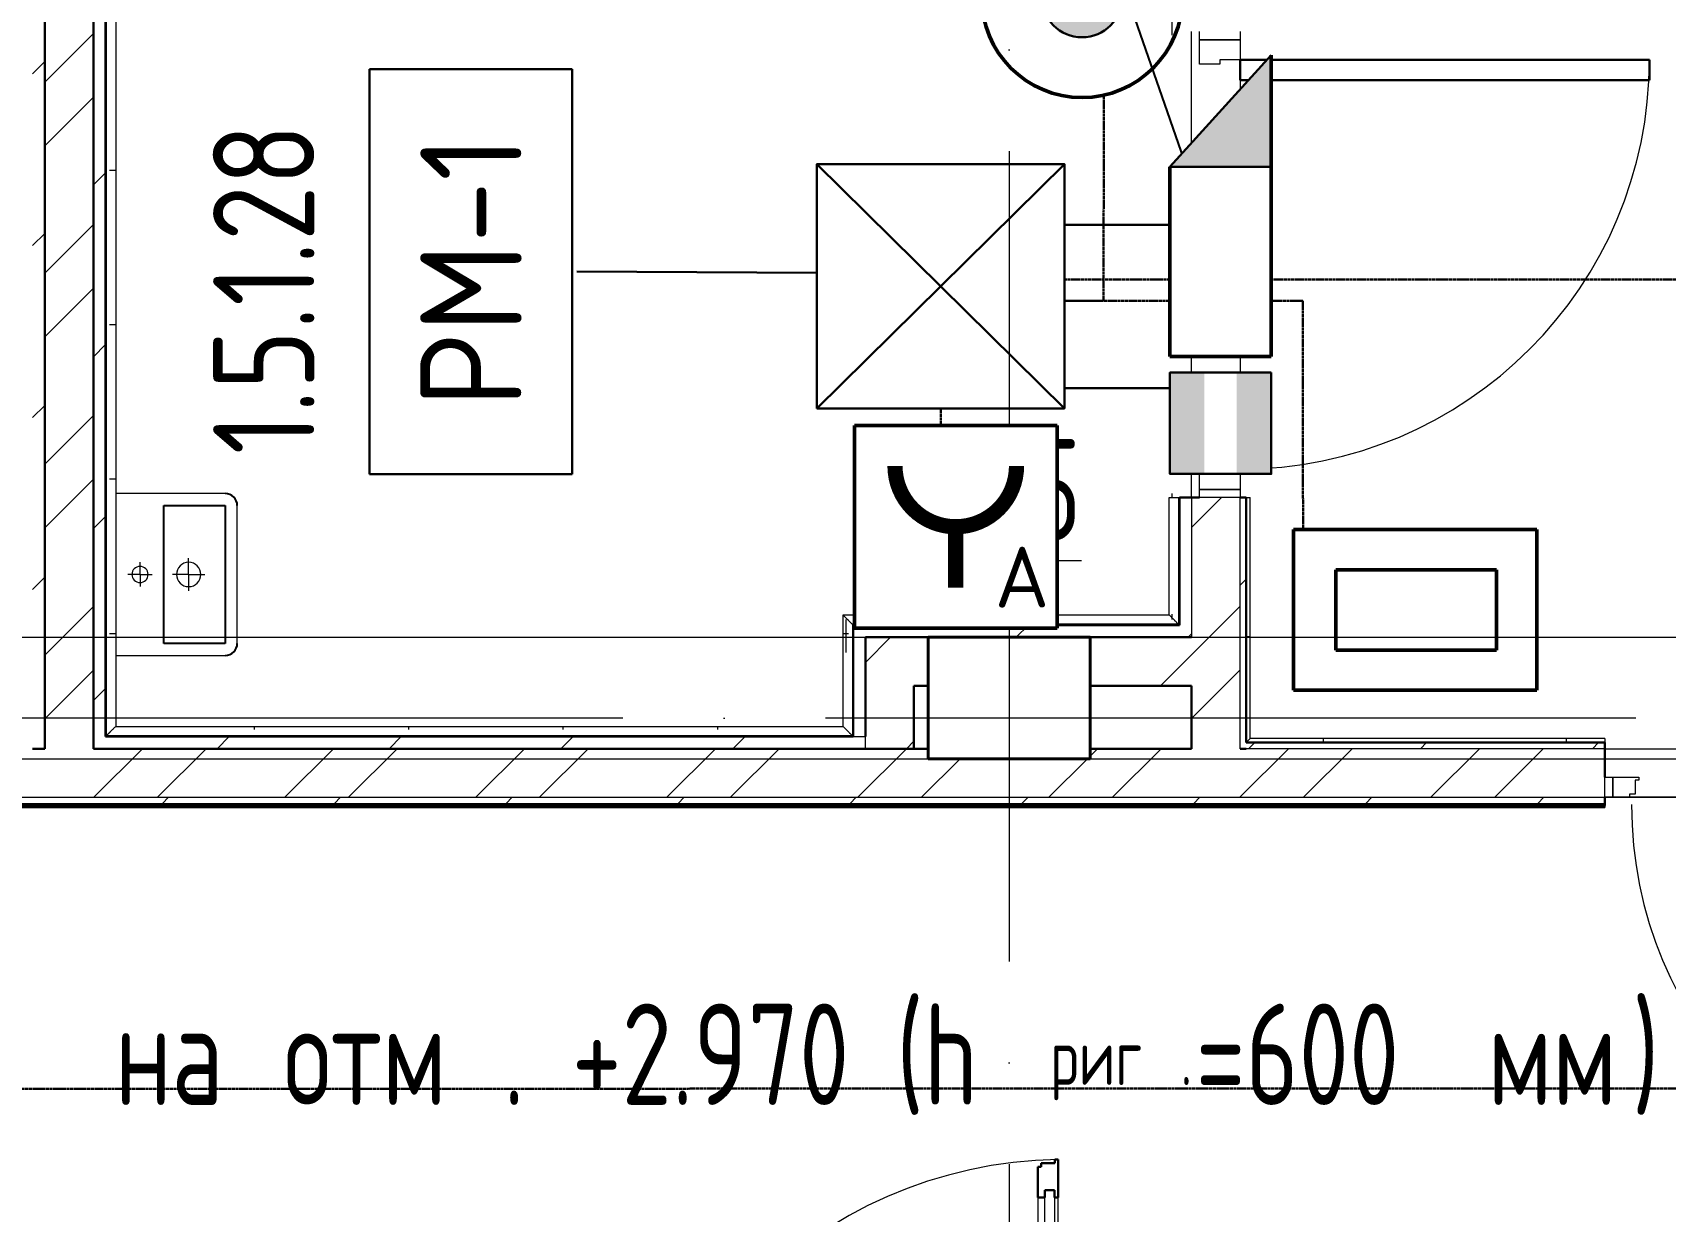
# Model space of a CAD drawing. Header units: millimetres. Extents: x -325553 to 627452, y -28539 to 738858.
# Drawn here: x -11305 to -7276, y 157497 to 160407 of the extents above; entities that cross this region are included whole.
import ezdxf
from ezdxf.enums import TextEntityAlignment as Align

# ---------------------------------------------------------------- set-up
doc = ezdxf.new("R2010")
doc.units = ezdxf.units.MM
doc.set_wipeout_variables(frame=1)
for name, pattern in [('ADSK_Линия сетки', [25, 20, -2.5, 0, -2.5]), ('ADSK_Сверху', [450, 300, -150]), ('штриховаяX2', [1.5, 1, -0.5])]:
    doc.linetypes.add(name, pattern=pattern)
for name, color, linetype, lineweight in [('-SBugo-СКД-Приборы', 1, 'Continuous', 30), ('RC-Извещатели_охранные', 5, 'Continuous', 30), ('RC-Линии_связи-Адресные', 5, 'Continuous', 30), ('RC-Прочее_оборудование', 5, 'Continuous', 30), ('Аннотация', 7, 'Continuous', 18), ('Двери', 252, 'Continuous', 9), ('Линии', 7, 'Continuous', 9), ('Марки помещений', 252, 'Continuous', 20), ('Несущие колонны', 252, 'Continuous', 18), ('Ограждение', 252, 'Continuous', 9), ('Оси', 252, 'Continuous', 9), ('СКУД', 1, 'Continuous', 30), ('Стены наружные', 7, 'Continuous', 18), ('Стены штриховка', 7, 'Continuous', 9)]:
    doc.layers.add(name, color=color, linetype=linetype, lineweight=lineweight)
doc.layers.add('000_доп.МДУ', color=7, linetype='Continuous')
doc.layers.add('Узлы', color=7, linetype='Continuous')
doc.layers.add('Двери открывание', color=7, linetype='Continuous', lineweight=9, true_color=0xc0c0c0)
doc.styles.add('GOST Common_3', font='', dxfattribs={"height": 3.5})
doc.styles.add('GOST Common_5', font='', dxfattribs={"width": 0.9, "height": 2.5})
doc.styles.add('ISOCPEUR', font='isocpeur.ttf', dxfattribs={"width": 0.9, "height": 350})
doc.styles.add('RubezhCAD', font='', dxfattribs={"oblique": 10})
doc.styles.get("Standard").update_dxf_attribs({"font": ''})
doc.styles.get('GOST Common_3').set_extended_font_data('GOST 2.304 type A')
doc.styles.get('GOST Common_5').set_extended_font_data('GOST 2.304 type A')
doc.styles.get('RubezhCAD').set_extended_font_data('GOST type A')
doc.styles.get('Standard').set_extended_font_data('GOST type B')
pattern_1 = [(0, (-32119.82, 96), (190.5, 190.5), [95.25, -285.75]), (90, (-32072.2, 48.37), (-190.5, 190.5), [95.25, -285.75])]
pattern_2 = [(0, (-32119.8, -84), (0, 600), []), (90, (-32119.8, -84), (-600, 4e-14), [])]

# ---------------------------------------------------------------- blocks, each defined once
blk = doc.blocks.new('FP_63-План 1 этажа смеж')
at = {"layer": 'Ограждение'}
for p, q in [((22886.5, -11096.6), (22886.5, -11094.7)), ((22886.5, -11395.7), (22886.5, -11382.4))]:
    blk.add_line(p, q, dxfattribs=at)
blk = doc.blocks.new('FP_64-План 1 этажа смеж')
at = {"layer": 'Ограждение'}
for p, q in [((22145.6, -11392.2), (22145.6, -11384.7)), ((22526.6, -11392.2), (22526.6, -11384.7))]:
    blk.add_line(p, q, dxfattribs=at)
blk = doc.blocks.new('FP_65-План 1 этажа смеж')
at = {"layer": 'Ограждение'}
for p, q in [((22081.5, -11477.6), (22081.5, -11395.8)), ((22074.1, -11430), (22081.8, -11430)), ((22081.8, -11430), (22087.5, -11430))]:
    blk.add_line(p, q, dxfattribs=at)
blk = doc.blocks.new('FP_66-План 1 этажа смеж')
at = {"layer": 'Ограждение'}
for p, q in [((20621.6, -11667.2), (20621.6, -11659.7)), ((21002.6, -11667.2), (21002.6, -11659.7)), ((21383.6, -11667.2), (21383.6, -11659.7)), ((21764.6, -11667.2), (21764.6, -11659.7))]:
    blk.add_line(p, q, dxfattribs=at)
blk = doc.blocks.new('FP_67-План 1 этажа смеж')
at = {"layer": 'Ограждение'}
for p, q in [((20263.5, -5715), (20265.6, -5715)), ((20265.6, -5715), (20271.3, -5715)), ((20271.3, -5715), (20279, -5715)), ((20263.5, -6096), (20265.6, -6096)), ((20265.6, -6096), (20271.3, -6096)), ((20271.3, -6096), (20279, -6096)), ((20263.5, -6477), (20265.6, -6477)), ((20265.6, -6477), (20271.3, -6477)), ((20271.3, -6477), (20279, -6477)), ((20263.5, -6858), (20265.6, -6858)), ((20265.6, -6858), (20271.3, -6858)), ((20271.3, -6858), (20279, -6858)), ((20263.5, -7239), (20265.6, -7239)), ((20265.6, -7239), (20271.3, -7239)), ((20271.3, -7239), (20279, -7239)), ((20263.5, -7620), (20265.6, -7620)), ((20265.6, -7620), (20271.3, -7620)), ((20271.3, -7620), (20279, -7620)), ((20263.5, -8001), (20265.6, -8001)), ((20265.6, -8001), (20271.3, -8001)), ((20271.3, -8001), (20279, -8001)), ((20263.5, -8382), (20265.6, -8382)), ((20265.6, -8382), (20271.3, -8382)), ((20271.3, -8382), (20279, -8382)), ((20263.5, -8763), (20265.6, -8763)), ((20265.6, -8763), (20271.3, -8763)), ((20271.3, -8763), (20279, -8763)), ((20263.5, -9144), (20265.6, -9144)), ((20265.6, -9144), (20271.3, -9144)), ((20271.3, -9144), (20279, -9144)), ((20263.5, -9525), (20265.6, -9525)), ((20265.6, -9525), (20271.3, -9525)), ((20271.3, -9525), (20279, -9525)), ((20263.5, -9906), (20265.6, -9906)), ((20265.6, -9906), (20271.3, -9906)), ((20271.3, -9906), (20279, -9906)), ((20263.5, -10287), (20265.6, -10287)), ((20265.6, -10287), (20271.3, -10287)), ((20271.3, -10287), (20279, -10287)), ((20263.5, -10668), (20265.6, -10668)), ((20265.6, -10668), (20271.3, -10668)), ((20271.3, -10668), (20279, -10668)), ((20263.5, -11049), (20265.6, -11049)), ((20265.6, -11049), (20271.3, -11049)), ((20271.3, -11049), (20279, -11049)), ((20263.5, -11430), (20265.6, -11430)), ((20265.6, -11430), (20271.3, -11430)), ((20271.3, -11430), (20279, -11430))]:
    blk.add_line(p, q, dxfattribs=at)
blk = doc.blocks.new('FP_69-План 1 этажа смеж')
at = {"layer": 'Ограждение'}
for p, q in [((22886.5, -11096.6), (22886.5, -11084.7)), ((22886.5, -11395.7), (22886.5, -11382.4))]:
    blk.add_line(p, q, dxfattribs=at)
blk = doc.blocks.new('FP_70-План 1 этажа смеж')
at = {"layer": 'Ограждение'}
for p, q in [((22145.6, -11392.2), (22145.6, -11384.7)), ((22526.6, -11392.2), (22526.6, -11384.7))]:
    blk.add_line(p, q, dxfattribs=at)
blk = doc.blocks.new('FP_71-План 1 этажа смеж')
at = {"layer": 'Ограждение'}
for p, q in [((22081.5, -11477.6), (22081.5, -11395.8)), ((22074.1, -11430), (22081.8, -11430)), ((22081.8, -11430), (22087.5, -11430))]:
    blk.add_line(p, q, dxfattribs=at)
blk = doc.blocks.new('FP_72-План 1 этажа смеж')
at = {"layer": 'Ограждение'}
for p, q in [((20621.6, -11667.2), (20621.6, -11659.7)), ((21002.6, -11667.2), (21002.6, -11659.7)), ((21383.6, -11667.2), (21383.6, -11659.7)), ((21764.6, -11667.2), (21764.6, -11659.7))]:
    blk.add_line(p, q, dxfattribs=at)
blk = doc.blocks.new('FP_73-План 1 этажа смеж')
at = {"layer": 'Ограждение'}
for p, q in [((20263.5, -5715), (20265.6, -5715)), ((20265.6, -5715), (20271.3, -5715)), ((20271.3, -5715), (20279, -5715)), ((20263.5, -6096), (20265.6, -6096)), ((20265.6, -6096), (20271.3, -6096)), ((20271.3, -6096), (20279, -6096)), ((20263.5, -6477), (20265.6, -6477)), ((20265.6, -6477), (20271.3, -6477)), ((20271.3, -6477), (20279, -6477)), ((20263.5, -6858), (20265.6, -6858)), ((20265.6, -6858), (20271.3, -6858)), ((20271.3, -6858), (20279, -6858)), ((20263.5, -7239), (20265.6, -7239)), ((20265.6, -7239), (20271.3, -7239)), ((20271.3, -7239), (20279, -7239)), ((20263.5, -7620), (20265.6, -7620)), ((20265.6, -7620), (20271.3, -7620)), ((20271.3, -7620), (20279, -7620)), ((20263.5, -8001), (20265.6, -8001)), ((20265.6, -8001), (20271.3, -8001)), ((20271.3, -8001), (20279, -8001)), ((20263.5, -8382), (20265.6, -8382)), ((20265.6, -8382), (20271.3, -8382)), ((20271.3, -8382), (20279, -8382)), ((20263.5, -8763), (20265.6, -8763)), ((20265.6, -8763), (20271.3, -8763)), ((20271.3, -8763), (20279, -8763)), ((20263.5, -9144), (20265.6, -9144)), ((20265.6, -9144), (20271.3, -9144)), ((20271.3, -9144), (20279, -9144)), ((20263.5, -9525), (20265.6, -9525)), ((20265.6, -9525), (20271.3, -9525)), ((20271.3, -9525), (20279, -9525)), ((20263.5, -9906), (20265.6, -9906)), ((20265.6, -9906), (20271.3, -9906)), ((20271.3, -9906), (20279, -9906)), ((20263.5, -10287), (20265.6, -10287)), ((20265.6, -10287), (20271.3, -10287)), ((20271.3, -10287), (20279, -10287)), ((20263.5, -10668), (20265.6, -10668)), ((20265.6, -10668), (20271.3, -10668)), ((20271.3, -10668), (20279, -10668)), ((20263.5, -11049), (20265.6, -11049)), ((20265.6, -11049), (20271.3, -11049)), ((20271.3, -11049), (20279, -11049)), ((20263.5, -11430), (20265.6, -11430)), ((20265.6, -11430), (20271.3, -11430)), ((20271.3, -11430), (20279, -11430))]:
    blk.add_line(p, q, dxfattribs=at)
blk = doc.blocks.new('FP_75-План 1 этажа смеж')
at = {"layer": 'Ограждение'}
for p, q in [((22886.5, -5762.6), (22886.5, -5667.4)), ((22879, -5715), (22886.8, -5715)), ((22886.8, -5715), (22892.4, -5715)), ((22886.5, -6143.6), (22886.5, -6048.4)), ((22879, -6096), (22886.8, -6096)), ((22886.8, -6096), (22892.4, -6096)), ((22886.5, -6524.6), (22886.5, -6429.4)), ((22879, -6477), (22886.8, -6477)), ((22886.8, -6477), (22892.4, -6477)), ((22886.5, -6905.6), (22886.5, -6810.4)), ((22879, -6858), (22886.8, -6858)), ((22886.8, -6858), (22892.4, -6858)), ((22886.5, -7286.6), (22886.5, -7191.4)), ((22879, -7239), (22886.8, -7239)), ((22886.8, -7239), (22892.4, -7239)), ((22886.5, -7667.6), (22886.5, -7572.4)), ((22879, -7620), (22886.8, -7620)), ((22886.8, -7620), (22892.4, -7620)), ((22886.5, -8048.6), (22886.5, -7953.4)), ((22879, -8001), (22886.8, -8001)), ((22886.8, -8001), (22892.4, -8001)), ((22886.5, -8429.6), (22886.5, -8334.4)), ((22879, -8382), (22886.8, -8382)), ((22886.8, -8382), (22892.4, -8382)), ((22886.5, -8810.6), (22886.5, -8715.4)), ((22879, -8763), (22886.8, -8763)), ((22886.8, -8763), (22892.4, -8763)), ((22886.5, -9191.6), (22886.5, -9096.4)), ((22879, -9144), (22886.8, -9144)), ((22886.8, -9144), (22892.4, -9144)), ((22886.5, -9572.6), (22886.5, -9477.4)), ((22879, -9525), (22886.8, -9525)), ((22886.8, -9525), (22892.4, -9525)), ((22886.5, -9953.6), (22886.5, -9858.4)), ((22879, -9906), (22886.8, -9906)), ((22886.8, -9906), (22892.4, -9906))]:
    blk.add_line(p, q, dxfattribs=at)
blk = doc.blocks.new('1 этаж')
at = {"layer": 'Ограждение', "true_color": 0x636466}
h = blk.add_hatch(dxfattribs=at)
h.set_pattern_fill('FP_34', color=251, style=0, pattern_type=2)
h.set_pattern_definition(pattern_1)
h.paths.add_polyline_path([(-11865.8, -11588.7), (-11863.8, -11586.7), (-11863.8, -5375.7), (-11865.8, -5373.7), (-11865.8, -11429)])
h = blk.add_hatch(dxfattribs=at)
h.set_pattern_fill('FP_42', color=251, style=0, pattern_type=2)
h.set_pattern_definition(pattern_2)
h.paths.add_polyline_path([(-9050.8, -11603.7), (-9040.8, -11593.7), (-9040.8, -10998.7), (-9050.8, -10998.7), (-9050.8, -11429)])
h = blk.add_hatch(dxfattribs=at)
h.set_pattern_fill('FP_34', color=251, style=0, pattern_type=2)
h.set_pattern_definition(pattern_1)
h.paths.add_polyline_path([(-9363.4, -11313.7), (-9215.8, -11313.7), (-9217.8, -11311.7), (-10022.7, -11311.7), (-10020.7, -11313.7), (-9722.2, -11313.7)])
h = blk.add_hatch(dxfattribs=at)
h.set_pattern_fill('FP_34', color=251, style=0, pattern_type=2)
h.set_pattern_definition(pattern_1)
h.paths.add_polyline_path([(-10020.7, -11588.7), (-10020.7, -11313.7), (-10022.7, -11311.7), (-10022.7, -11586.7)])
h = blk.add_hatch(dxfattribs=at)
h.set_pattern_fill('FP_42', color=251, style=0, pattern_type=2)
h.set_pattern_definition(pattern_2)
h.paths.add_polyline_path([(-8165.8, -11603.7), (-8165.8, -11593.7), (-9040.8, -11593.7), (-9050.8, -11603.7), (-8645.8, -11603.7)])
h = blk.add_hatch(dxfattribs=at)
h.set_pattern_fill('FP_25', color=251, style=0, pattern_type=2)
h.set_pattern_definition([(0, (-32119.8, 96), (0, 600), []), (90, (-32119.8, 96), (-600, 4e-14), [])])
h.paths.add_polyline_path([(-8165.8, -11763.7), (-8165.8, -11758.7), (-12145.8, -11758.7), (-12145.8, -11763.7), (-8645.8, -11763.7)])
at = {"layer": 'Двери', "color": 251, "true_color": 0x636466}
for p, q in [((-9165.8, -9868.7), (-9165.8, -9848.7)), ((-9165.8, -9928.7), (-9165.8, -9868.7)), ((-9165.8, -9868.7), (-9065.8, -9868.7)), ((-9065.8, -9868.7), (-9165.8, -9868.7)), ((-9065.8, -9848.7), (-9065.8, -9868.7)), ((-9065.8, -9868.7), (-9065.8, -9918.7)), ((-9115.8, -9928.7), (-9165.8, -9928.7)), ((-9115.8, -9918.7), (-9115.8, -9928.7)), ((-9065.8, -9918.7), (-9115.8, -9918.7)), ((-9165.8, -10918.7), (-9115.8, -10918.7)), ((-9165.8, -10978.7), (-9165.8, -10918.7)), ((-9115.8, -10918.7), (-9115.8, -10928.7)), ((-9115.8, -10928.7), (-9065.8, -10928.7)), ((-9065.8, -10928.7), (-9065.8, -10978.7)), ((-9065.8, -10978.7), (-9165.8, -10978.7)), ((-9165.8, -10998.7), (-9165.8, -10978.7)), ((-9165.8, -10978.7), (-9065.8, -10978.7)), ((-9065.8, -10998.7), (-9165.8, -10998.7)), ((-9065.8, -10978.7), (-9065.8, -10998.7)), ((-8165.8, -11688.7), (-8145.8, -11688.7)), ((-8165.8, -11738.7), (-8165.8, -11688.7)), ((-8145.8, -11688.7), (-8145.8, -11738.7)), ((-8145.8, -11688.7), (-8081.8, -11688.7)), ((-8145.8, -11738.7), (-8145.8, -11688.7)), ((-8090.8, -11696.7), (-8090.8, -11730.7)), ((-8081.8, -11696.7), (-8090.8, -11696.7)), ((-8081.8, -11688.7), (-8081.8, -11696.7)), ((-8145.8, -11738.7), (-8165.8, -11738.7)), ((-8104.8, -11738.7), (-8145.8, -11738.7)), ((-8104.8, -11730.7), (-8104.8, -11738.7)), ((-8090.8, -11730.7), (-8104.8, -11730.7)), ((-9564.8, -12726.7), (-9564.8, -13636.7)), ((-9547.8, -13654.7), (-9547.8, -12708.7)), ((-9547.8, -12708.7), (-9523.8, -12708.7)), ((-9523.8, -12708.7), (-9523.8, -13654.7)), ((-9514.8, -13636.7), (-9514.8, -12726.7))]:
    blk.add_line(p, q, dxfattribs=at)
at = {"layer": 'Двери', "color": 251, "lineweight": 30, "true_color": 0x636466}
for p, q in [((-9065.8, -9918.7), (-8055.8, -9918.7)), ((-9065.8, -9968.7), (-9065.8, -9918.7)), ((-8055.8, -9918.7), (-8055.8, -9968.7)), ((-8055.8, -9968.7), (-9065.8, -9968.7)), ((-9556.8, -12650.7), (-9564.8, -12650.7)), ((-9564.8, -12650.7), (-9564.8, -12726.7)), ((-9522.8, -12641.7), (-9556.8, -12641.7)), ((-9556.8, -12641.7), (-9556.8, -12650.7)), ((-9514.8, -12632.7), (-9522.8, -12632.7)), ((-9522.8, -12632.7), (-9522.8, -12641.7)), ((-9514.8, -12726.7), (-9514.8, -12632.7)), ((-9564.8, -12726.7), (-9547.8, -12726.7)), ((-9547.8, -12726.7), (-9547.8, -12708.7)), ((-9547.8, -12708.7), (-9523.8, -12708.7)), ((-9523.8, -12708.7), (-9523.8, -12726.7)), ((-9523.8, -12726.7), (-9514.8, -12726.7))]:
    blk.add_line(p, q, dxfattribs=at)
at = {"layer": 'Двери', "color": 251, "true_color": 0x636466}
blk.add_arc((-9065.8, -9918.7), 1010, 270, 0, dxfattribs=at)
at = {"layer": 'Двери открывание', "color": 251, "true_color": 0x636466}
for centre, radius, start, end in [((-7101.8, -11756.7), 998, 180, 268.9666), ((-9496.8, -13730.7), 1098, 90.9393, 180)]:
    blk.add_arc(centre, radius, start, end, dxfattribs=at)
at = {"layer": 'Линии', "color": 251, "linetype": 'ADSK_Сверху', "ltscale": 100, "true_color": 0x636466}
for p, q in [((-15070.8, -11343.7), (-4250.8, -11343.7)), ((-15070.8, -11643.7), (-4250.8, -11643.7))]:
    blk.add_line(p, q, dxfattribs=at)
at = {"layer": 'Линии', "color": 251, "lineweight": 18, "ltscale": 100, "true_color": 0x636466}
blk.add_line((-9065.8, -11738.7), (-3345.8, -11738.7), dxfattribs=at)
at = {"layer": 'Несущие колонны', "color": 251, "lineweight": 40, "true_color": 0x636466}
for p, q in [((-9835.8, -11343.7), (-9435.8, -11343.7)), ((-9835.8, -11643.7), (-9835.8, -11343.7)), ((-9435.8, -11343.7), (-9835.8, -11343.7)), ((-9835.8, -11343.7), (-9835.8, -11618.7)), ((-9435.8, -11343.7), (-9435.8, -11643.7)), ((-9435.8, -11618.7), (-9435.8, -11343.7)), ((-9435.8, -11643.7), (-9835.8, -11643.7))]:
    blk.add_line(p, q, dxfattribs=at)
at = {"layer": 'Несущие колонны', "color": 251, "true_color": 0x636466}
for p, q in [((-9835.8, -11618.7), (-9835.8, -11643.7)), ((-9835.8, -11643.7), (-9435.8, -11643.7)), ((-9435.8, -11643.7), (-9435.8, -11618.7))]:
    blk.add_line(p, q, dxfattribs=at)
at = {"layer": 'Ограждение', "color": 251, "true_color": 0x636466}
for p, q in [((-11863.8, -11586.7), (-11863.8, -5375.7)), ((-11840.8, -5398.7), (-11840.8, -10988.7)), ((-9240.8, -10998.7), (-9217.8, -10998.7)), ((-9240.8, -11288.7), (-9240.8, -10998.7)), ((-9217.8, -10998.7), (-9215.8, -10998.7)), ((-9217.8, -10998.7), (-9217.8, -11311.7)), ((-9050.8, -10998.7), (-9040.8, -10998.7)), ((-9040.8, -11593.7), (-9040.8, -10998.7)), ((-10045.7, -11288.7), (-9240.8, -11288.7)), ((-10045.7, -11563.7), (-10045.7, -11288.7)), ((-9217.8, -11311.7), (-10022.7, -11311.7)), ((-10022.7, -11311.7), (-10022.7, -11586.7)), ((-11840.8, -11388.7), (-11840.8, -11563.7)), ((-11840.8, -11563.7), (-10045.7, -11563.7)), ((-10022.7, -11586.7), (-11863.8, -11586.7)), ((-9050.8, -11603.7), (-9040.8, -11593.7)), ((-8165.8, -11593.7), (-9040.8, -11593.7)), ((-8165.8, -11593.7), (-8165.8, -11603.7)), ((-12145.8, -11763.7), (-8165.8, -11763.7)), ((-8165.8, -11758.7), (-8165.8, -11763.7))]:
    blk.add_line(p, q, dxfattribs=at)
for points in [[(-10045.7, -11288.7), (-10043.7, -11290.7), (-10040.7, -11293.7), (-10036.9, -11297.6), (-10034.6, -11299.8), (-10033, -11301.5), (-10031.3, -11303.2), (-10029.8, -11304.7), (-10028.4, -11306), (-10027.2, -11307.3), (-10025.8, -11308.7), (-10024.4, -11310), (-10023.1, -11311.3), (-10022.7, -11311.7), (-10022.7, -11311.7)], [(-9240.8, -11288.7), (-9238.8, -11290.8), (-9235.8, -11293.7), (-9232, -11297.6), (-9229.7, -11299.8), (-9228, -11301.5), (-9226.4, -11303.2), (-9224.9, -11304.7), (-9223.5, -11306), (-9222.2, -11307.3), (-9220.8, -11308.7), (-9219.5, -11310), (-9218.2, -11311.3), (-9217.8, -11311.7), (-9217.8, -11311.7)], [(-11840.8, -11563.7), (-11842.9, -11565.7), (-11845.8, -11568.7), (-11849.6, -11572.6), (-11851.9, -11574.8), (-11853.6, -11576.5), (-11855.2, -11578.2), (-11856.7, -11579.7), (-11858.1, -11581), (-11859.4, -11582.3), (-11860.8, -11583.7), (-11862.1, -11585), (-11863.4, -11586.3), (-11863.8, -11586.7), (-11863.8, -11586.7)], [(-10045.7, -11563.7), (-10043.7, -11565.8), (-10040.7, -11568.7), (-10036.9, -11572.6), (-10034.7, -11574.8), (-10032.9, -11576.5), (-10031.3, -11578.2), (-10029.8, -11579.7), (-10028.4, -11581), (-10027.2, -11582.3), (-10025.8, -11583.7), (-10024.4, -11585), (-10023.1, -11586.3), (-10022.7, -11586.7), (-10022.7, -11586.7)]]:
    blk.add_open_spline(points, degree=3, knots=[0, 0, 0, 0, 0.166667, 0.25, 0.333333, 0.375, 0.416667, 0.5, 0.541667, 0.583333, 0.666667, 0.75, 0.833333, 1, 1, 1, 1], dxfattribs=at)
at = {"layer": 'Оси', "color": 251, "linetype": 'ADSK_Линия сетки', "ltscale": 100, "true_color": 0x636466}
for p, q in [((-9635.8, -2643.7), (-9635.8, -33769.9)), ((4411.5, -11543.7), (-72528.1, -11543.7))]:
    blk.add_line(p, q, dxfattribs=at)
at = {"layer": 'Стены наружные', "color": 251, "lineweight": 30, "true_color": 0x636466}
for p, q in [((-12015.8, -5343.7), (-12015.8, -11618.7)), ((-11895.8, -11618.7), (-11895.8, -5343.7)), ((-11865.8, -11588.7), (-11865.8, -5373.7)), ((-9215.8, -10998.7), (-9215.8, -11313.7)), ((-9165.8, -10998.7), (-9215.8, -10998.7)), ((-9050.8, -10998.7), (-9065.8, -10998.7)), ((-9050.8, -11603.7), (-9050.8, -10998.7)), ((-9215.8, -11313.7), (-10020.7, -11313.7)), ((-10020.7, -11313.7), (-10020.7, -11588.7)), ((-9185.8, -11343.7), (-9990.7, -11343.7)), ((-9990.7, -11343.7), (-9990.7, -11588.7)), ((-9835.8, -11463.7), (-9835.8, -11343.7)), ((-9435.8, -11343.7), (-9435.8, -11463.7)), ((-9870.7, -11463.7), (-9835.8, -11463.7)), ((-9870.7, -11618.7), (-9870.7, -11463.7)), ((-9435.8, -11463.7), (-9185.8, -11463.7)), ((-9185.8, -11463.7), (-9185.8, -11618.7)), ((-10020.7, -11588.7), (-11865.8, -11588.7)), ((-8165.8, -11603.7), (-9050.8, -11603.7)), ((-8165.8, -11688.7), (-8165.8, -11603.7)), ((-12015.8, -11618.7), (-12045.8, -11618.7)), ((-11895.8, -11618.7), (-9835.8, -11618.7)), ((-9185.8, -11618.7), (-9435.8, -11618.7)), ((-9050.8, -11618.7), (-9065.8, -11618.7)), ((-12145.8, -11758.7), (-8165.8, -11758.7)), ((-8165.8, -11758.7), (-8165.8, -11738.7))]:
    blk.add_line(p, q, dxfattribs=at)
at = {"layer": 'Стены наружные', "color": 251, "linetype": 'Continuous', "lineweight": 9, "true_color": 0x636466}
for p, q in [((-12015.8, -9973.6), (-11895.8, -9853.6)), ((-12045.8, -9952.7), (-12015.8, -9922.7)), ((-12015.8, -10130.8), (-11895.8, -10010.8)), ((-11895.8, -10227), (-11865.8, -10197)), ((-12045.8, -10377), (-12015.8, -10347)), ((-12015.8, -10445.1), (-11895.8, -10325.1)), ((-12015.8, -10602.3), (-11895.8, -10482.3)), ((-11895.8, -10651.3), (-11865.8, -10621.3)), ((-12045.8, -10801.3), (-12015.8, -10771.3)), ((-12015.8, -10916.6), (-11895.8, -10796.6)), ((-12015.8, -11073.7), (-11895.8, -10953.7)), ((-9185.8, -11072.5), (-9112, -10998.7)), ((-11895.8, -11075.5), (-11865.8, -11045.5)), ((-12045.8, -11225.5), (-12015.8, -11195.5)), ((-9065.8, -11215.4), (-9050.8, -11200.4)), ((-12015.8, -11388), (-11895.8, -11268)), ((-9185.8, -11386.8), (-9065.8, -11266.8)), ((-10020.7, -11321.8), (-10012.7, -11313.7)), ((-9618.4, -11343.7), (-9588.4, -11313.7)), ((-9990.7, -11406), (-9928.5, -11343.7)), ((-9194.2, -11343.7), (-9185.8, -11335.4)), ((-9262.7, -11463.7), (-9185.8, -11386.8)), ((-12015.8, -11545.2), (-11895.8, -11425.2)), ((-9185.8, -11544), (-9065.8, -11424)), ((-11895.8, -11499.8), (-11865.8, -11469.8)), ((-11590.5, -11618.7), (-11560.5, -11588.7)), ((-11166.2, -11618.7), (-11136.2, -11588.7)), ((-10742, -11618.7), (-10712, -11588.7)), ((-10317.7, -11618.7), (-10287.7, -11588.7)), ((-9889.2, -11618.7), (-9870.7, -11600.3)), ((-9044.9, -11618.7), (-9029.9, -11603.7)), ((-8620.6, -11618.7), (-8605.6, -11603.7)), ((-8196.4, -11618.7), (-8181.4, -11603.7)), ((-11895, -11738.7), (-11775, -11618.7)), ((-11737.9, -11738.7), (-11617.9, -11618.7)), ((-11423.6, -11738.7), (-11303.6, -11618.7)), ((-11266.4, -11738.7), (-11146.4, -11618.7)), ((-10952.1, -11738.7), (-10832.1, -11618.7)), ((-10795, -11738.7), (-10675, -11618.7)), ((-10480.7, -11738.7), (-10360.7, -11618.7)), ((-10323.5, -11738.7), (-10203.5, -11618.7)), ((-10009.2, -11738.7), (-9889.2, -11618.7)), ((-9852, -11738.7), (-9757, -11643.7)), ((-9537.7, -11738.7), (-9442.7, -11643.7)), ((-9435.8, -11636.8), (-9417.7, -11618.7)), ((-9380.6, -11738.7), (-9260.6, -11618.7)), ((-9066.3, -11738.7), (-8946.3, -11618.7)), ((-8909.1, -11738.7), (-8789.1, -11618.7)), ((-8594.8, -11738.7), (-8474.8, -11618.7)), ((-8437.6, -11738.7), (-8317.6, -11618.7)), ((-12013.3, -11758.7), (-12008.3, -11753.7)), ((-11942.6, -11758.7), (-11937.6, -11753.7)), ((-11871.9, -11758.7), (-11866.9, -11753.7)), ((-11801.2, -11758.7), (-11796.2, -11753.7)), ((-11730.5, -11758.7), (-11725.5, -11753.7)), ((-11725.5, -11753.7), (-11710.5, -11738.7)), ((-11659.8, -11758.7), (-11654.8, -11753.7)), ((-11589.1, -11758.7), (-11584.1, -11753.7)), ((-11518.4, -11758.7), (-11513.4, -11753.7)), ((-11447.6, -11758.7), (-11442.6, -11753.7)), ((-11376.9, -11758.7), (-11371.9, -11753.7)), ((-11306.2, -11758.7), (-11301.2, -11753.7)), ((-11301.2, -11753.7), (-11286.2, -11738.7)), ((-11235.5, -11758.7), (-11230.5, -11753.7)), ((-11164.8, -11758.7), (-11159.8, -11753.7)), ((-11094.1, -11758.7), (-11089.1, -11753.7)), ((-11023.4, -11758.7), (-11018.4, -11753.7)), ((-10952.7, -11758.7), (-10947.7, -11753.7)), ((-10882, -11758.7), (-10877, -11753.7)), ((-10877, -11753.7), (-10862, -11738.7)), ((-10811.2, -11758.7), (-10806.2, -11753.7)), ((-10740.5, -11758.7), (-10735.5, -11753.7)), ((-10669.8, -11758.7), (-10664.8, -11753.7)), ((-10599.1, -11758.7), (-10594.1, -11753.7)), ((-10528.4, -11758.7), (-10523.4, -11753.7)), ((-10457.7, -11758.7), (-10452.7, -11753.7)), ((-10452.7, -11753.7), (-10437.7, -11738.7)), ((-10387, -11758.7), (-10382, -11753.7)), ((-10316.3, -11758.7), (-10311.3, -11753.7)), ((-10245.6, -11758.7), (-10240.6, -11753.7)), ((-10174.9, -11758.7), (-10169.9, -11753.7)), ((-10104.1, -11758.7), (-10099.1, -11753.7)), ((-10033.4, -11758.7), (-10028.4, -11753.7)), ((-10028.4, -11753.7), (-10013.4, -11738.7)), ((-9962.7, -11758.7), (-9957.7, -11753.7)), ((-9892, -11758.7), (-9887, -11753.7)), ((-9821.3, -11758.7), (-9816.3, -11753.7)), ((-9750.6, -11758.7), (-9745.6, -11753.7)), ((-9679.9, -11758.7), (-9674.9, -11753.7)), ((-9609.2, -11758.7), (-9604.2, -11753.7)), ((-9604.2, -11753.7), (-9589.2, -11738.7)), ((-9538.5, -11758.7), (-9533.5, -11753.7)), ((-9467.7, -11758.7), (-9462.7, -11753.7)), ((-9397, -11758.7), (-9392, -11753.7)), ((-9326.3, -11758.7), (-9321.3, -11753.7)), ((-9255.6, -11758.7), (-9250.6, -11753.7)), ((-9184.9, -11758.7), (-9179.9, -11753.7)), ((-9179.9, -11753.7), (-9164.9, -11738.7)), ((-9114.2, -11758.7), (-9109.2, -11753.7)), ((-9043.5, -11758.7), (-9038.5, -11753.7)), ((-8972.8, -11758.7), (-8967.8, -11753.7)), ((-8902.1, -11758.7), (-8897.1, -11753.7)), ((-8831.3, -11758.7), (-8826.3, -11753.7)), ((-8760.6, -11758.7), (-8755.6, -11753.7)), ((-8755.6, -11753.7), (-8740.6, -11738.7)), ((-8689.9, -11758.7), (-8684.9, -11753.7)), ((-8619.2, -11758.7), (-8614.2, -11753.7)), ((-8548.5, -11758.7), (-8543.5, -11753.7)), ((-8477.8, -11758.7), (-8472.8, -11753.7)), ((-8407.1, -11758.7), (-8402.1, -11753.7)), ((-8336.4, -11758.7), (-8331.4, -11753.7)), ((-8331.4, -11753.7), (-8316.4, -11738.7)), ((-8265.7, -11758.7), (-8260.7, -11753.7)), ((-8195, -11758.7), (-8190, -11753.7))]:
    blk.add_line(p, q, dxfattribs=at)
at = {"layer": 'Стены наружные', "color": 251, "true_color": 0x636466}
for p, q in [((-9185.8, -10998.7), (-9185.8, -9848.7)), ((-9065.8, -9968.7), (-9065.8, -10928.7)), ((-9835.8, -11643.7), (-9835.8, -11618.7)), ((-9435.8, -11643.7), (-9835.8, -11643.7)), ((-9435.8, -11618.7), (-9435.8, -11643.7)), ((-8165.8, -11618.7), (-7035.8, -11618.7)), ((-7096.8, -11738.7), (-8104.8, -11738.7))]:
    blk.add_line(p, q, dxfattribs=at)
at = {"layer": 'Стены штриховка', "color": 251, "true_color": 0x636466}
for p, q in [((-9185.8, -10998.7), (-9185.8, -11343.7)), ((-9065.8, -11618.7), (-9065.8, -10998.7)), ((-10020.7, -11588.7), (-9990.7, -11588.7)), ((-9990.7, -11618.7), (-9990.7, -11588.7)), ((-8165.8, -11618.7), (-9050.8, -11618.7)), ((-12145.8, -11738.7), (-8165.8, -11738.7)), ((-12145.8, -11753.7), (-8165.8, -11753.7))]:
    blk.add_line(p, q, dxfattribs=at)
at = {"layer": 'Узлы', "color": 251, "lineweight": 9, "true_color": 0x636466}
for p, q in [((-11570.8, -10988.7), (-11840.8, -10988.7)), ((-11840.8, -10988.7), (-11840.8, -11188.7)), ((-11540.8, -11188.7), (-11540.8, -11018.7)), ((-11780.8, -11188.7), (-11780.8, -11158.7)), ((-11660.8, -11188.7), (-11660.8, -11148.7)), ((-11840.8, -11188.7), (-11840.8, -11388.7)), ((-11780.8, -11188.7), (-11810.8, -11188.7)), ((-11780.8, -11188.7), (-11750.8, -11188.7)), ((-11780.8, -11188.7), (-11780.8, -11218.7)), ((-11660.8, -11188.7), (-11700.8, -11188.7)), ((-11660.8, -11188.7), (-11620.8, -11188.7)), ((-11660.8, -11188.7), (-11660.8, -11228.7)), ((-11540.8, -11358.7), (-11540.8, -11188.7)), ((-11840.8, -11388.7), (-11570.8, -11388.7))]:
    blk.add_line(p, q, dxfattribs=at)
at = {"layer": 'Узлы', "color": 251, "true_color": 0x636466}
for p, q in [((-11721.7, -11018.7), (-11570.8, -11018.7)), ((-11721.7, -11358.7), (-11721.7, -11018.7)), ((-11570.8, -11018.7), (-11570.8, -11358.7)), ((-11570.8, -11358.7), (-11721.7, -11358.7))]:
    blk.add_line(p, q, dxfattribs=at)
for centre, start, end in [((-11570.8, -11018.7), 0, 90), ((-11570.8, -11358.7), 270, 0)]:
    blk.add_arc(centre, 30, start, end, dxfattribs=at)
at = {"layer": 'Узлы', "color": 251, "lineweight": 9, "true_color": 0x636466}
for centre, radius, start, end in [((-11660.8, -11188.7), 30, 90, 180), ((-11660.8, -11188.7), 30, 0, 90), ((-11780.8, -11188.7), 20, 90, 180), ((-11780.8, -11188.7), 20, 180, 270.0116), ((-11780.8, -11188.7), 20, 0, 90), ((-11780.8, -11188.7), 20, 270, 0), ((-11660.8, -11188.7), 30, 180, 270.0077), ((-11660.8, -11188.7), 30, 270, 0)]:
    blk.add_arc(centre, radius, start, end, dxfattribs=at)
at = {"layer": 'Ограждение', "color": 251, "true_color": 0x636466}
for name in ['FP_75-План 1 этажа смеж', 'FP_67-План 1 этажа смеж', 'FP_73-План 1 этажа смеж', 'FP_69-План 1 этажа смеж', 'FP_63-План 1 этажа смеж', 'FP_65-План 1 этажа смеж', 'FP_71-План 1 этажа смеж', 'FP_64-План 1 этажа смеж', 'FP_70-План 1 этажа смеж', 'FP_66-План 1 этажа смеж', 'FP_72-План 1 этажа смеж']:
    blk.add_blockref(name, (-32119.8, 96), dxfattribs=at)
at = {"layer": 'Аннотация', "color": 251, "true_color": 0x636466, "width": 0.9}
for s, height, style, p in [('. +2.970 (h', 250, 'GOST Common_3', (-10884.2, -12498)), ('=600', 250, 'GOST Common_3', (-9175.7, -12498)), (')', 250, 'GOST Common_3', (-8098.1, -12498)), ('на', 250, 'GOST Common_3', (-11842.7, -12498)), ('отм', 250, 'GOST Common_3', (-11425.9, -12498)), ('мм', 250, 'GOST Common_3', (-8455.3, -12498)), ('риг', 138.75, 'GOST Common_5', (-9534.7, -12448.8)), ('.', 138.8, 'GOST Common_5', (-9213.3, -12448.8))]:
    blk.add_text(s, height=height, dxfattribs=dict(at, style=style)).set_placement(p)
at = {"layer": 'Марки помещений', "color": 251, "true_color": 0x636466, "style": 'GOST Common_3', "width": 0.9}
blk.add_text('%%U16,25', height=250, dxfattribs=at).set_placement((-9996.8, -11104.2))
blk = doc.blocks.new('РМ1')
at = {"layer": 'RC-Прочее_оборудование'}
blk.add_point((0, 0), dxfattribs=at)
blk.add_attdef('PSTN', text='', height=2.5, dxfattribs=at).set_placement((5.721, 2.541), align=Align.BOTTOM_CENTER)
blk.add_wipeout([(4.999, 2.501), (4.999, -2.501), (-4.999, -2.501), (-4.999, 2.501)]).dxf.layer = 'RC-Прочее_оборудование'
blk.add_wipeout([(-4.999, -2.501), (-4.999, 2.501), (4.999, 2.501), (4.999, -2.501)]).dxf.layer = 'RC-Прочее_оборудование'
for p, q in [((-4.999, 2.501), (4.999, 2.501)), ((-4.999, -2.501), (-4.999, 2.501)), ((-4.999, 2.501), (-4.999, 2.501)), ((4.999, 2.501), (4.999, -2.501)), ((4.999, -2.501), (-4.999, -2.501))]:
    blk.add_line(p, q, dxfattribs=at)
at = {"layer": 'RC-Прочее_оборудование', "ltscale": 100, "style": 'ISOCPEUR', "width": 0.9}
blk.add_text('РМ-1', height=2.5, dxfattribs=at).set_placement((0.001, -0.001), align=Align.MIDDLE)
blk = doc.blocks.new('УДП 513-10 исп. 01 АР')
at = {"color": 6, "lineweight": 50}
blk.add_wipeout([(-250, 250), (250, 250), (250, -250), (-250, -250)], dxfattribs=at).dxf.layer = 'СКУД'
at = {"layer": 'СКУД', "color": 6, "lineweight": 50, "ltscale": 30}
for p, q in [((-250, -250), (-250, 250)), ((-250, 250), (250, 250)), ((250, 250), (250, -250)), ((250, -250), (-250, -250))]:
    blk.add_line(p, q, dxfattribs=at)
at = {"layer": 'СКУД', "color": 6, "linetype": 'Continuous', "lineweight": 50, "ltscale": 30, "const_width": 37.5}
blk.add_lwpolyline([(-150, 150, 1), (150, 150, 1)], format="xyb", dxfattribs=at)
blk.add_lwpolyline([(0, 0), (0, -150)], dxfattribs=at)
at = {"layer": 'СКУД', "color": 6, "lineweight": 50, "style": 'ISOCPEUR'}
blk.add_text('А', height=150, dxfattribs=at).set_placement((96, -199.3))
blk = doc.blocks.new('кнопка')
at = {"layer": '-SBugo-СКД-Приборы', "linetype": 'ByBlock', "ltscale": 100}
h = blk.add_hatch(color=256, dxfattribs=at)
edge = h.paths.add_edge_path()
edge.add_ellipse((0, 0), major_axis=(-46.8, 46.8), ratio=1, start_angle=0, end_angle=360)
at = {"layer": '-SBugo-СКД-Приборы', "lineweight": 50}
blk.add_circle((0, 0), 165.4, dxfattribs=at)
at = {"layer": '-SBugo-СКД-Приборы', "linetype": 'ByBlock', "ltscale": 100}
blk.add_ellipse((0, 0), major_axis=(-46.8, 46.8), ratio=1, start_param=3.926991, end_param=10.210176, dxfattribs=at)
blk = doc.blocks.new('*U1236')
blk.add_wipeout([(-509.8, -125), (-234.3, 125), (234.2, 125), (234.2, -125)]).dxf.layer = 'СКУД'
at = {"layer": 'СКУД'}
h = blk.add_hatch(color=256, dxfattribs=at)
h.dxf.hatch_style = 1
h.set_gradient(color1=(255, 0, 0), color2=(255, 0, 0), tint=1)
h.paths.add_polyline_path([(-509.8, -125), (-234.3, -125), (-234.3, 125)])
at = {"layer": 'СКУД', "lineweight": 50}
for p, q in [((234.2, 125), (-234.3, 125)), ((-509.8, -125), (234.2, -125))]:
    blk.add_line(p, q, dxfattribs=at)
at = {"layer": 'СКУД'}
blk.add_line((234.2, -125), (234.2, 125), dxfattribs=at)
for points in [[(-509.8, -125), (-234.3, 125)], [(-234.3, 125), (-234.3, -125)]]:
    blk.add_lwpolyline(points, dxfattribs=at)
at = {"layer": 'СКУД', "lineweight": 50}
blk.add_lwpolyline([(234.2, -125), (234.2, 125)], dxfattribs=at)
blk = doc.blocks.new('RC-UGO-IOM-01')
at = {"layer": 'RC-Извещатели_охранные'}
blk.add_point((0, 0), dxfattribs=at)
blk.add_attdef('PSTN', text='', height=2.5, dxfattribs=at).set_placement((0.977, 2.603), align=Align.BOTTOM_LEFT)
blk.add_wipeout([(2.5, -2.5), (2.5, 2.5), (-2.5, 2.5), (-2.5, -2.5)]).dxf.layer = 'RC-Извещатели_охранные'
blk.add_wipeout([(-2.5, -2.5), (-2.5, 2.5), (2.5, 2.5), (2.5, -2.5)]).dxf.layer = 'RC-Извещатели_охранные'
h = blk.add_hatch(color=256, dxfattribs=at)
h.dxf.hatch_style = 1
h.paths.add_polyline_path([(2.5, 0.8), (2.5, 2.506), (-2.5, 2.499), (-2.5, 0.8)])
h = blk.add_hatch(color=256, dxfattribs=at)
h.dxf.hatch_style = 1
h.paths.add_polyline_path([(2.5, -2.5), (2.5, -0.794), (-2.5, -0.801), (-2.5, -2.5)])
blk.add_lwpolyline([(-2.5, -2.5), (2.5, -2.5), (2.5, 2.5), (-2.5, 2.5)], close=True, dxfattribs=at)
blk = doc.blocks.new('считыватель')
at = {"layer": 'СКУД', "linetype": 'ByBlock', "lineweight": 50, "ltscale": 100}
for p, q in [((-165.4, -250), (-165.4, 250)), ((165.4, 250), (-165.4, 250)), ((165.4, 250), (165.4, -250)), ((-82.7, 163.4), (82.7, 163.4)), ((-82.7, -167.3), (-82.7, 163.4)), ((82.7, 163.4), (82.7, -167.3)), ((82.7, -167.3), (-82.7, -167.3)), ((165.4, -250), (-165.4, -250))]:
    blk.add_line(p, q, dxfattribs=at)

msp = doc.modelspace()

# ---------------------------------------------------------------- linework, layer by layer
at = {"color": 7}
msp.add_lwpolyline([(-8383.8, 159863), (-11339.3, 168370.1)], dxfattribs=at)
at = {"color": 7, "lineweight": 30}
msp.add_lwpolyline([(-9369.5, 159479.4), (-8758.8, 159479.4), (-8758.8, 160082.2), (-9369.5, 160082.2)], close=True, dxfattribs=at)
for points in [[(-9369.5, 160082.2), (-8758.8, 159479.4)], [(-9369.5, 159479.4), (-8758.8, 160082.2)]]:
    msp.add_lwpolyline(points, dxfattribs=at)
at = {"color": 6, "lineweight": 30}
for points in [[(-8758.8, 159932.2), (-8383.8, 159932.2), (-8383.8, 159793.7)], [(-8498.4, 159528.9), (-8498.4, 159528.9), (-8758.8, 159528.9), (-8758.8, 159528.9)]]:
    msp.add_lwpolyline(points, dxfattribs=at)
at = {"color": 1, "lineweight": 30}
msp.add_lwpolyline([(-9369.5, 159814.3), (-9962, 159816.8)], dxfattribs=at)
at = {"layer": 'RC-Линии_связи-Адресные', "color": 3, "linetype": 'штриховаяX2', "ltscale": 2}
msp.add_line((-6421.6, 159797.2), (-8758.8, 159797.2), dxfattribs=at)
at = {"layer": 'RC-Линии_связи-Адресные', "color": 92, "linetype": 'штриховаяX2', "ltscale": 2}
msp.add_line((-9064.1, 159437.1), (-9064.1, 159479.4), dxfattribs=at)
at = {"layer": 'RC-Линии_связи-Адресные', "color": 5, "linetype": 'штриховаяX2', "ltscale": 2}
msp.add_line((-18472.9, 157797.6), (-6429.2, 157801), dxfattribs=at)
at = {"layer": 'RC-Линии_связи-Адресные', "color": 30, "linetype": 'штриховаяX2', "ltscale": 2}
msp.add_lwpolyline([(-8661.6, 160252.5), (-8662.3, 159744.5), (-8758.8, 159744.6), (-8759, 159744.6)], dxfattribs=at)
at = {"layer": 'RC-Линии_связи-Адресные', "color": 4, "linetype": 'штриховаяX2', "ltscale": 2}
msp.add_lwpolyline([(-8170, 159180.3), (-8170.1, 159326.2), (-8170.1, 159326.2), (-8170.1, 159744.5), (-8758.8, 159744.5)], dxfattribs=at)

# ---------------------------------------------------------------- block references
at = {"layer": '000_доп.МДУ', "color": 7, "lineweight": 0}
msp.add_blockref('1 этаж', (740.6, 170258), dxfattribs=at)
at = {"layer": 'СКУД'}
for name, p, xscale, yscale, zscale, rotation in [('кнопка', (-8715.4, 160494.7), -1.5, 1.5, 1.5, 180), ('считыватель', (-7893.3, 158981.9), -1.2, 1.2, 1.2, 90)]:
    msp.add_blockref(name, p, dxfattribs=dict(at, xscale=xscale, yscale=yscale, zscale=zscale, rotation=rotation))

# ---------------------------------------------------------------- next in the draw order: block references
ref = msp.add_blockref('РМ1', (-10223.7, 159816.9), dxfattribs=dict(xscale=100, yscale=100, zscale=100, rotation=90))
ref.add_attrib('PSTN', '1.5.1.28', dxfattribs={"layer": 'RC-Прочее_оборудование', "color": 0, "height": 250, "rotation": 90, "style": 'RubezhCAD'}).set_placement((-10859.8, 159773.9), align=Align.TOP_CENTER)
at = {"layer": 'RC-Извещатели_охранные', "color": 1, "ltscale": 0.01, "xscale": -50, "yscale": 50, "zscale": 50, "rotation": 90}
msp.add_blockref('RC-UGO-IOM-01', (-8373.4, 159442.7), dxfattribs=at)
at = {"layer": 'СКУД', "xscale": -1, "rotation": 90}
msp.add_blockref('*U1236', (-8373.4, 159841.4), dxfattribs=at)
at = {"layer": 'СКУД'}
msp.add_blockref('УДП 513-10 исп. 01 АР', (-9027, 159187.1), dxfattribs=at)

doc.saveas('drawing.dxf')
